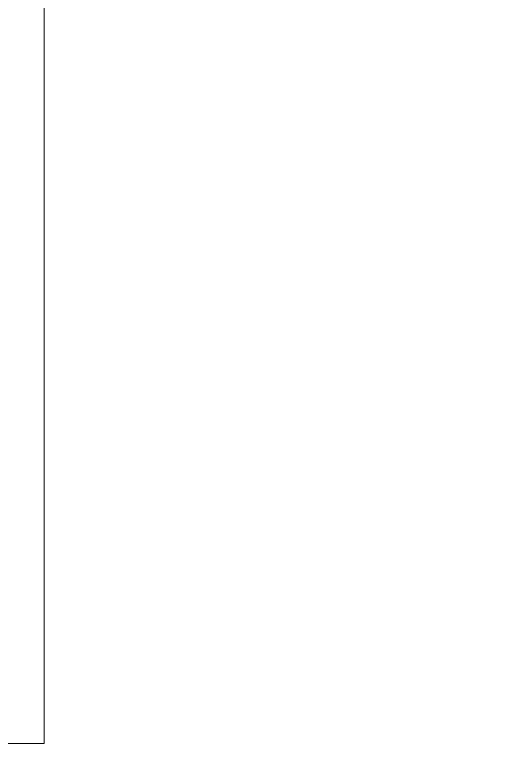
# Model space of a CAD drawing. Header units: millimetres. Extents: x -177800 to -26107, y -132450 to -18386.
# Drawn here: x -165986.81 to -165979.45, y -123692.37 to -123681.55 of the extents above; entities that cross this region are included whole.
import ezdxf

# ---------------------------------------------------------------- set-up
doc = ezdxf.new("R2010")
doc.units = ezdxf.units.MM
doc.layers.add('0-1', color=7, linetype='Continuous', lineweight=5)
doc.layers.add('A-_GENM----_M', color=6, linetype='Continuous', lineweight=9, true_color=0xff00ff)
doc.layers.add('A-_WALLPRTN_E-1', color=6, linetype='Continuous', lineweight=18, true_color=0xff00ff)

# ---------------------------------------------------------------- blocks, each defined once
blk = doc.blocks.new('IDA - Toilet Partition - Corner - 950Lx700Width-V18-BLK 2 UPPER ROOF PLAN')
at = {"layer": 'A-_GENM----_M'}
for radius, end in [(20.5, 159.8216), (20, 161.0344), (20, 159.3171)]:
    blk.add_arc((0, 1793.5), radius, 90, end, dxfattribs=at)
blk.add_open_spline([(-16.381, 1800), (-15.554, 1800), (-13.525, 1800), (-9.58, 1800), (-4.875, 1800), (-1.661, 1800), (0, 1800)], degree=3, dxfattribs=at)
blk = doc.blocks.new('1599_DB_A_BLK3_1STGD_R21_rvt-1-BLK 2 UPPER ROOF PLAN')
at = {"layer": 'A-_WALLPRTN_E-1'}
for p, q in [((-165986.372, -123692.373), (-165986.372, -123567.373)), ((-167611.372, -123692.373), (-165986.372, -123692.373))]:
    blk.add_line(p, q, dxfattribs=at)
at = {"layer": 'A-_GENM----_M', "rotation": 269.9999999999996}
blk.add_blockref('IDA - Toilet Partition - Corner - 950Lx700Width-V18-BLK 2 UPPER ROOF PLAN', (-167786.372, -123692.373), dxfattribs=at)

msp = doc.modelspace()

# ---------------------------------------------------------------- block references
at = {"layer": '0-1'}
msp.add_blockref('1599_DB_A_BLK3_1STGD_R21_rvt-1-BLK 2 UPPER ROOF PLAN', (0, 0), dxfattribs=at)

doc.saveas('drawing.dxf')
